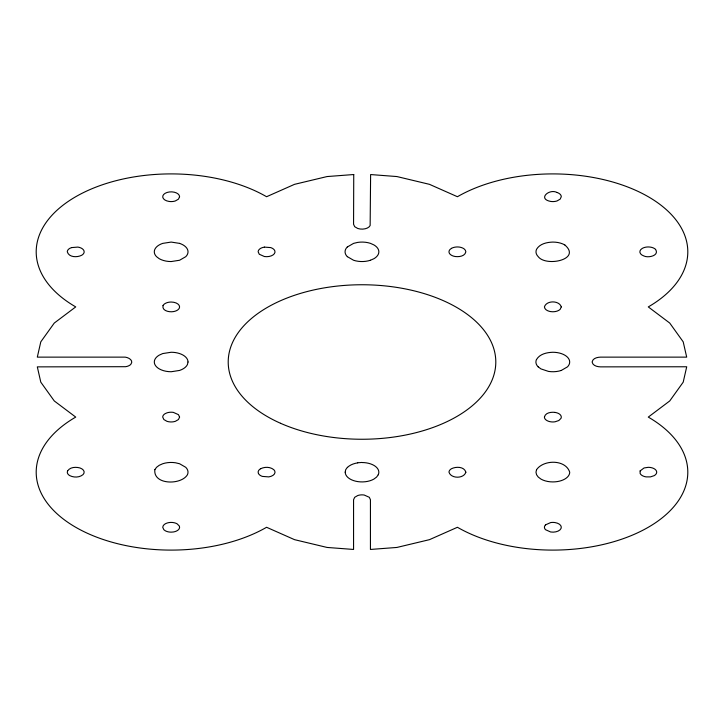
<?xml version="1.0" encoding="UTF-8"?>
<svg xmlns="http://www.w3.org/2000/svg" width="724" height="724" viewBox="0 0 724 724"><rect width="100%" height="100%" fill="white"/><g stroke="black" fill="none" stroke-linecap="round" stroke-linejoin="round"><path stroke-width="1.09" d="M345.14 472.184L345.71 469.668L347.393 467.315M179.588 196.72L178.457 199.154L175.371 200.937A8.407 4.86 0 0 1 168.973 201.426A8.435 4.869 0 0 1 162.846 195.878A8.435 4.869 0 0 1 171.878 191.869A8.435 4.869 0 0 1 179.579 196.711M544.412 417.096C545.335 412.571 551.226 411.911 555.036 412.39M378.29 474.709L376.616 477.053L373.928 479.071A16.797 9.693 0 0 1 355.611 481.189A16.797 9.693 0 0 1 345.239 472.22M536.556 359.484C539.814 353.918 546.873 352.461 552.846 352.262A16.914 9.765 0 0 1 567.462 366.869L561.29 370.435M347.393 246.947L353.565 243.382L357.629 242.413A16.905 9.765 0 0 1 370.435 243.354L373.928 244.929A16.905 9.765 0 0 1 373.928 258.703L370.435 260.251M451.459 248.368L450.12 249.382A8.471 4.887 0 0 0 449.278 253.074A8.398 4.851 0 0 0 455.242 256.522C459.052 256.993 464.944 256.341 465.858 251.816C465.532 248.812 462.193 247.572 459.604 247.11A8.471 4.887 0 0 0 451.477 248.35M545.543 524.846L550.665 522.574A8.407 4.86 0 0 1 555.036 522.574A8.435 4.869 0 0 1 561 528.538A8.435 4.869 0 0 1 550.665 531.986L545.543 529.715A8.471 4.887 0 0 1 545.543 524.846M260.613 468.745C264.731 466.681 270.242 466.727 273.88 469.749A8.435 4.869 0 0 1 268.767 476.899L262.359 476.401A8.407 4.86 0 0 1 258.432 473.451M357.638 462.781L362.009 462.446M179.588 243.382L171.154 242.078L162.719 243.382A16.869 9.738 0 0 0 156.547 256.676L159.226 258.703A16.824 9.72 0 0 0 171.154 261.554L179.588 260.251L185.76 256.685A16.869 9.738 0 0 0 179.588 243.382M557.064 192.503C549.272 188.331 537.262 198.901 550.665 201.426A8.462 4.887 0 0 0 557.064 200.937L560.15 199.154L561.281 196.72A8.462 4.887 0 0 0 557.082 192.475M564.774 244.929C581.978 259.59 546.059 267.066 538.24 256.685A16.878 9.747 0 0 1 536.556 249.291C539.814 243.735 546.873 242.268 552.846 242.078A16.878 9.747 0 0 1 564.801 244.929M538.24 366.869L540.919 368.887L548.484 371.412A16.914 9.765 0 0 0 561.245 370.462M347.393 256.685L353.565 260.251A16.905 9.765 0 0 0 370.426 260.251M655.573 249.382C659.645 255.626 648.351 258.151 644.052 256.034A8.426 4.869 0 0 1 642.288 248.395A8.525 4.923 0 0 1 648.279 246.947A8.426 4.869 0 0 1 655.564 249.391M258.432 473.451L258.142 472.184A8.435 4.869 0 0 1 260.577 468.763M347.475 467.396A16.797 9.693 0 0 1 357.719 462.853M362.036 462.536A16.797 9.693 0 0 1 378.254 474.745M538.158 366.878A16.914 9.765 0 0 1 536.475 359.466M347.321 256.685A16.905 9.765 0 0 1 347.321 246.92M544.412 417.096A8.444 4.878 0 0 0 548.629 421.314A8.398 4.851 0 0 0 555.036 421.793L558.81 420.535L561 418.354A8.444 4.878 0 0 0 558.828 413.639A8.398 4.851 0 0 0 555.018 412.427M353.746 174.529L353.565 224.268L354.697 226.703L357.783 228.485A8.426 4.869 0 0 0 370.145 225.526L370.616 174.556L396.924 176.556L429.477 184.339L457.423 196.72A134.954 77.911 0 0 1 648.27 196.729A134.954 77.911 0 0 1 648.279 306.913L669.727 323.049L683.203 341.837L686.696 357.131L600.558 357.131C597.327 357.222 592.712 358.208 592.123 362C592.712 365.783 597.327 366.787 600.558 366.869L686.714 366.769L683.203 382.163L669.727 400.96L648.279 417.096A134.945 77.911 0 0 1 648.27 527.28A134.945 77.911 0 0 1 457.432 527.28L429.477 539.661L396.924 547.444L370.435 549.453L370.435 499.732L369.312 497.298L364.19 495.026A8.462 4.887 0 0 0 357.783 495.515L354.697 497.298L353.565 499.732L353.565 549.453L327.076 547.444L294.532 539.661L266.577 527.28A134.954 77.911 0 0 1 75.73 527.28A134.954 77.911 0 0 1 75.73 417.096L54.282 400.96L40.797 382.163L37.313 366.869L125.623 366.697A8.407 4.851 0 0 0 130.745 364.434C134.447 360.063 127.216 356.606 123.442 357.131L37.313 357.131L40.797 341.837L54.273 323.049L75.73 306.904A134.954 77.911 0 0 1 75.73 196.72A134.954 77.911 0 0 1 266.577 196.72L294.523 184.339L327.076 176.556L353.746 174.529M179.588 527.28L179.308 528.538A8.444 4.878 0 0 1 173.344 531.986L171.154 532.149A8.398 4.851 0 0 1 165.199 530.719L163.85 529.715L162.719 527.28C163.054 524.276 166.384 523.027 168.973 522.574A8.444 4.878 0 0 1 177.127 523.832L179.308 526.022L179.588 527.28M67.585 470.926L67.296 472.184A8.407 4.851 0 0 0 69.766 475.623C73.875 477.695 79.396 477.641 83.034 474.618A8.471 4.887 0 0 0 79.93 467.948C75.794 466.808 70.174 466.998 67.585 470.926M163 305.646C161.823 310.967 169.452 312.316 173.335 311.61A8.417 4.86 0 0 0 179.299 308.171L179.588 306.904A8.462 4.887 0 0 0 171.154 302.035A8.417 4.86 0 0 0 165.208 303.492A8.462 4.887 0 0 0 163 305.646M561.29 306.904L560.159 309.347A8.435 4.869 0 0 1 550.674 311.61C548.086 311.157 544.747 309.917 544.412 306.904C546.403 300.234 559.308 300.243 561.29 306.904M640.125 470.926L640.125 473.451A8.435 4.869 0 0 0 646.089 476.89L650.46 476.89L654.243 475.632A8.435 4.869 0 0 0 656.071 470.329A8.435 4.869 0 0 0 648.279 467.315L644.052 467.966L640.125 470.926M154.855 469.659C152.981 485.08 181.281 485.252 187.444 474.709A16.905 9.756 0 0 0 185.76 467.315L179.588 463.749L175.525 462.781A16.824 9.711 0 0 0 162.719 463.749L159.226 465.297L156.547 467.315L154.855 469.659M536.556 469.668L535.977 472.184L536.556 474.709L538.24 477.053L540.928 479.071A16.797 9.702 0 0 0 552.846 481.922A16.815 9.711 0 0 0 569.716 472.184C565.643 459.333 543.679 459.441 536.556 469.668M188.023 362L187.444 364.525A16.842 9.729 0 0 1 179.588 370.435L171.154 371.738A16.842 9.729 0 0 1 159.244 368.878A16.824 9.711 0 0 1 159.226 355.14L162.719 353.565L171.154 352.262A16.842 9.729 0 0 1 188.014 362M179.588 417.096L178.457 419.531L175.371 421.314A8.453 4.878 0 0 1 166.936 421.314L163.85 419.531L162.719 417.096A8.371 4.833 0 0 1 165.19 413.648L166.936 412.87A8.453 4.878 0 0 1 173.335 412.372L178.457 414.653L179.588 417.096M465.867 472.184C463.885 478.863 450.971 478.863 448.989 472.184A8.498 4.905 0 0 1 451.459 468.745C455.93 466.437 464.229 466.455 465.867 472.184M71.513 247.599L69.766 248.368A8.489 4.896 0 0 0 67.296 251.816C68.916 257.554 77.233 257.554 81.694 255.255A8.462 4.887 0 0 0 84.165 251.816L83.875 250.558A8.462 4.887 0 0 0 77.893 247.083L71.513 247.599M264.387 247.11L262.359 247.599A8.435 4.869 0 0 0 258.151 251.816L259.273 254.251L264.396 256.522A8.435 4.869 0 0 0 274.369 253.681A8.435 4.869 0 0 0 270.794 247.599L264.396 247.11M280.55 423.287A133.795 77.251 0 0 0 494.655 372.082A133.795 77.251 0 0 0 310.804 290.632A133.795 77.251 0 0 0 280.55 423.287"/></g></svg>
